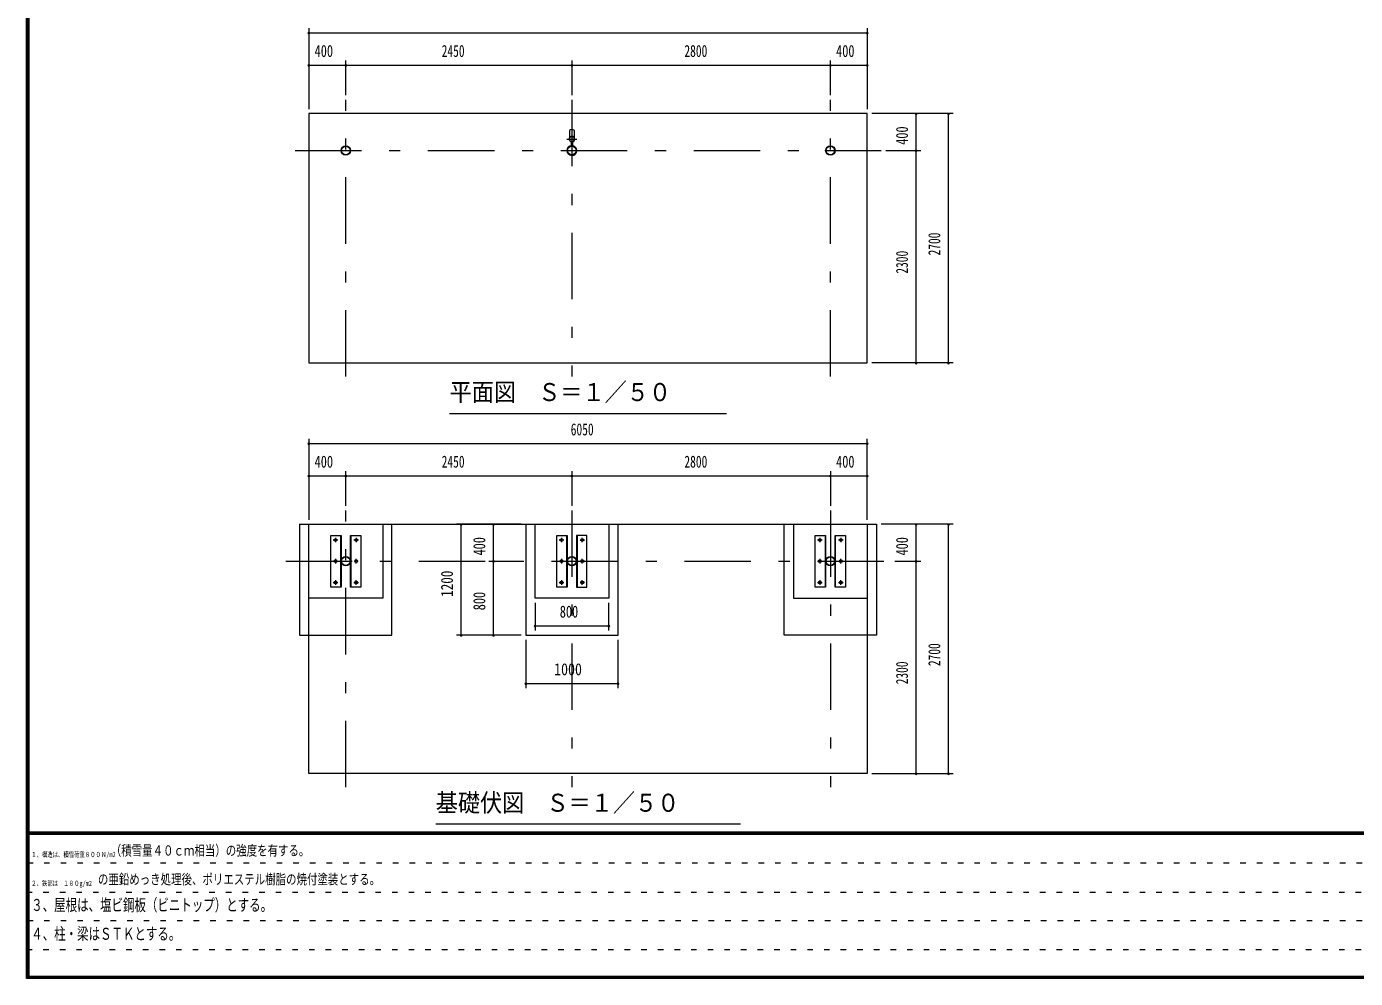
# Model space of a CAD drawing. Units: millimetres, scale not verified, with parts at other scales. Extents: x -25648 to 25658, y -10130 to 10130.
# Drawn here: x -3042 to 11355, y -10130 to 184 of the extents above; entities that cross this region are included whole.
import ezdxf
from ezdxf.enums import TextEntityAlignment as Align

# ---------------------------------------------------------------- set-up
doc = ezdxf.new("R2010")
doc.units = ezdxf.units.MM
doc.header["$LTSCALE"] = 60
doc.linetypes.add('USER1', pattern=[3, 1, -2])
doc.linetypes.add('USER3', pattern=[24, 12, -5, 2, -5])
doc.layers.add('0-1_0-F1TEXT', color=7, linetype='Continuous')
for name, color, linetype, lineweight in [('0-2_1-05BOLD', 7, 'Continuous', 18), ('0-3_1-25CENTER', 3, 'USER3', 18), ('0-5_1-55DIM', 3, 'Continuous', 18), ('0-C_F-F1PAPER', 5, 'Continuous', 18)]:
    doc.layers.add(name, color=color, linetype=linetype, lineweight=lineweight)
doc.styles.add('ＭＳ ゴシック', font='')
doc.styles.get('ＭＳ ゴシック').set_extended_font_data('MS Gothic')

msp = doc.modelspace()

# ---------------------------------------------------------------- linework, layer by layer
at = {"layer": '0-2_1-05BOLD'}
for p, q in [((2838.93, -940.98), (2838.93, -1025.56)), ((2893.93, -1025.56), (2893.93, -940.98)), ((2861.83, -1107.13), (2861.83, -1063.81)), ((2863.44, -1062.42), (2863.44, -1108.62)), ((2869.43, -1108.62), (2869.43, -1062.42)), ((2871.04, -1063.81), (2871.04, -1107.13)), ((2466.43, -6009.33), (2466.43, -5209.33)), ((361.13, -5889.33), (361.13, -5329.33)), ((471.73, -5329.33), (471.73, -5889.33)), ((2811.13, -5889.33), (2811.13, -5329.33)), ((2921.73, -5329.33), (2921.73, -5889.33)), ((5611.13, -5329.33), (5611.13, -5889.33)), ((5721.73, -5889.33), (5721.73, -5329.33))]:
    msp.add_line(p, q, dxfattribs=at)
for points in [[(16.43, -759.33), (16.43, -3459.33), (6066.43, -3459.33), (6066.43, -759.33)], [(253.63, -5889.33), (253.63, -5329.33), (365.63, -5329.33), (365.63, -5889.33)], [(467.23, -5329.33), (579.23, -5329.33), (579.23, -5889.33), (467.23, -5889.33)], [(2703.63, -5889.33), (2703.63, -5329.33), (2815.63, -5329.33), (2815.63, -5889.33)], [(2917.23, -5329.33), (2917.23, -5889.33), (3029.23, -5889.33), (3029.23, -5329.33)], [(5615.63, -5329.33), (5615.63, -5889.33), (5503.63, -5889.33), (5503.63, -5329.33)], [(5829.23, -5889.33), (5717.23, -5889.33), (5717.23, -5329.33), (5829.23, -5329.33)]]:
    msp.add_lwpolyline(points, close=True, dxfattribs=at)
for points in [[(-83.57, -5209.33), (6166.43, -5209.33), (6166.43, -6409.33), (5166.43, -6409.33), (5166.43, -5209.33)], [(-83.57, -5209.33), (-83.57, -6409.33), (916.43, -6409.33), (916.43, -5209.33)], [(6066.43, -5209.33), (6066.43, -7909.32), (16.43, -7909.32), (16.43, -5209.33)], [(816.43, -5209.33), (816.43, -6009.33), (16.43, -6009.33)], [(2366.43, -5209.33), (2366.43, -6409.33), (3366.43, -6409.33), (3366.43, -5209.33)], [(3266.43, -5209.33), (3266.43, -6009.33), (2466.43, -6009.33)], [(5266.43, -5209.33), (5266.43, -6009.33), (6066.43, -6009.33)]]:
    msp.add_lwpolyline(points, dxfattribs=at)
for centre, radius in [((2866.43, -1035.08), 27.5), ((2866.43, -1003.73), 2.25), ((416.43, -1159.33), 50.8), ((416.43, -1159.33), 46.6), ((2866.43, -1159.33), 50.8), ((2866.43, -1159.33), 46.6), ((5666.43, -1159.33), 50.8), ((5666.43, -1159.33), 46.6), ((2866.43, -1213.98), 2.25), ((303.63, -5379.33), 14.5), ((529.23, -5379.33), 14.5), ((2753.63, -5379.33), 14.5), ((2979.23, -5379.33), 14.5), ((5553.63, -5379.33), 14.5), ((5779.23, -5379.33), 14.5), ((303.63, -5609.33), 14.5), ((416.43, -5609.33), 50.8), ((416.43, -5609.33), 46.6), ((529.23, -5609.33), 14.5), ((2753.63, -5609.33), 14.5), ((2866.43, -5609.33), 50.8), ((2866.43, -5609.33), 46.6), ((2979.23, -5609.33), 14.5), ((5553.63, -5609.33), 14.5), ((5666.43, -5609.33), 50.8), ((5666.43, -5609.33), 46.6), ((5779.23, -5609.33), 14.5), ((303.63, -5839.33), 14.5), ((529.23, -5839.33), 14.5), ((2753.63, -5839.33), 14.5), ((2979.23, -5839.33), 14.5), ((5553.63, -5839.33), 14.5), ((5779.23, -5839.33), 14.5)]:
    msp.add_circle(centre, radius, dxfattribs=at)
for centre, radius, start, end in [((2866.43, -1035.08), 29.1, 95.93016, 260.90512), ((2866.43, -976.48), 44.9, 52.23546, 127.76454), ((2866.43, -1003.73), 3.85, 321.34222, 270), ((2866.43, -1035.08), 29.1, 279.09488, 90), ((2866.43, -1159.33), 52.4, 95.03447, 266.65567), ((2866.43, -1052.48), 44.9, 109.58864, 127.76454), ((2866.43, -1159.33), 52.4, 270, 84.95879), ((2866.43, -1052.48), 44.9, 52.23546, 70.41136), ((2866.43, -1213.98), 3.85, 90, 37.90752)]:
    msp.add_arc(centre, radius, start, end, dxfattribs=at)
at = {"layer": '0-3_1-25CENTER'}
for p, q in [((416.43, -3609.33), (416.43, -609.33)), ((2866.43, -609.33), (2866.43, -3609.33)), ((5666.43, -3609.33), (5666.43, -609.33)), ((2811.43, -1035.08), (2921.43, -1035.08)), ((2877.19, -1085.56), (2855.67, -1085.56)), ((-133.57, -1159.33), (6216.43, -1159.33)), ((416.43, -8059.32), (416.43, -5059.33)), ((2866.43, -5059.33), (2866.43, -8059.32)), ((5666.43, -5059.33), (5666.43, -8059.32)), ((328.63, -5379.33), (278.63, -5379.33)), ((303.63, -5354.33), (303.63, -5404.33)), ((554.23, -5379.33), (504.23, -5379.33)), ((529.23, -5354.33), (529.23, -5404.33)), ((2778.63, -5379.33), (2728.63, -5379.33)), ((2753.63, -5354.33), (2753.63, -5404.33)), ((2954.23, -5379.33), (3004.23, -5379.33)), ((2979.23, -5404.33), (2979.23, -5354.33)), ((5578.63, -5379.33), (5528.63, -5379.33)), ((5553.63, -5354.33), (5553.63, -5404.33)), ((5804.23, -5379.33), (5754.23, -5379.33)), ((5779.23, -5354.33), (5779.23, -5404.33)), ((-233.57, -5609.33), (6316.42, -5609.33)), ((303.63, -5584.33), (303.63, -5634.33)), ((529.23, -5634.33), (529.23, -5584.33)), ((2753.63, -5584.33), (2753.63, -5634.33)), ((2979.23, -5634.33), (2979.23, -5584.33)), ((5553.63, -5584.33), (5553.63, -5634.33)), ((5779.23, -5634.33), (5779.23, -5584.33)), ((278.63, -5839.33), (328.63, -5839.33)), ((303.63, -5814.33), (303.63, -5864.33)), ((504.23, -5839.33), (554.23, -5839.33)), ((529.23, -5864.33), (529.23, -5814.33)), ((2728.63, -5839.33), (2778.63, -5839.33)), ((2753.63, -5814.33), (2753.63, -5864.33)), ((3004.23, -5839.33), (2954.23, -5839.33)), ((2979.23, -5864.33), (2979.23, -5814.33)), ((5528.63, -5839.33), (5578.63, -5839.33)), ((5553.63, -5814.33), (5553.63, -5864.33)), ((5754.23, -5839.33), (5804.23, -5839.33)), ((5779.23, -5864.33), (5779.23, -5814.33))]:
    msp.add_line(p, q, dxfattribs=at)
at = {"layer": '0-5_1-55DIM'}
for p, q in [((16.43, 165.67), (16.43, -709.33)), ((6066.43, 165.67), (6066.43, -709.33)), ((26.43, 115.67), (6.43, 115.67)), ((16.43, 115.67), (6066.43, 115.67)), ((6076.43, 115.67), (6056.43, 115.67)), ((26.43, -234.33), (6.43, -234.33)), ((16.43, -234.33), (416.43, -234.33)), ((426.43, -234.33), (406.43, -234.33)), ((416.43, -559.33), (416.43, -184.33)), ((416.43, -234.33), (2866.43, -234.33)), ((2876.43, -234.33), (2856.43, -234.33)), ((2866.43, -184.33), (2866.43, -559.33)), ((2866.43, -234.33), (5666.43, -234.33)), ((5676.43, -234.33), (5656.43, -234.33)), ((5666.43, -559.33), (5666.43, -184.33)), ((5666.43, -234.33), (6066.43, -234.33)), ((6076.43, -234.33), (6056.43, -234.33)), ((6996.43, -759.33), (6116.43, -759.33)), ((6606.43, -759.33), (6586.43, -759.33)), ((6596.43, -1159.33), (6596.43, -759.33)), ((6956.43, -759.33), (6936.43, -759.33)), ((6946.43, -3459.33), (6946.43, -759.33)), ((6266.43, -1159.33), (6646.43, -1159.33)), ((6606.43, -1159.33), (6586.43, -1159.33)), ((6596.43, -3459.33), (6596.43, -1159.33)), ((6996.43, -3459.33), (6116.43, -3459.33)), ((6606.43, -3459.33), (6586.43, -3459.33)), ((6956.43, -3459.33), (6936.43, -3459.33)), ((1541.43, -4009.33), (4541.43, -4009.33)), ((16.43, -4284.33), (16.43, -5159.33)), ((6066.43, -5159.33), (6066.43, -4284.33)), ((26.43, -4334.33), (6.43, -4334.33)), ((16.43, -4334.33), (6066.43, -4334.33)), ((6076.43, -4334.33), (6056.43, -4334.33)), ((26.43, -4684.33), (6.43, -4684.33)), ((16.43, -4684.33), (416.43, -4684.33)), ((426.43, -4684.33), (406.43, -4684.33)), ((416.43, -5009.33), (416.43, -4634.33)), ((416.43, -4684.33), (2866.43, -4684.33)), ((2876.43, -4684.33), (2856.43, -4684.33)), ((2866.43, -4634.33), (2866.43, -5009.33)), ((2866.43, -4684.33), (5666.43, -4684.33)), ((5676.43, -4684.33), (5656.43, -4684.33)), ((5666.43, -4634.33), (5666.43, -5009.33)), ((5666.43, -4684.33), (6066.43, -4684.33)), ((6076.43, -4684.33), (6056.43, -4684.33)), ((2316.43, -5209.33), (1616.43, -5209.33)), ((1676.43, -5209.33), (1656.43, -5209.33)), ((1666.43, -6409.33), (1666.43, -5209.33)), ((2026.43, -5209.33), (2006.43, -5209.33)), ((2016.43, -5609.33), (2016.43, -5209.33)), ((6996.43, -5209.33), (6216.43, -5209.33)), ((6606.43, -5209.33), (6586.43, -5209.33)), ((6596.43, -5609.33), (6596.43, -5209.33)), ((6956.43, -5209.33), (6936.43, -5209.33)), ((6946.43, -7909.32), (6946.43, -5209.33)), ((1966.43, -5609.33), (2316.43, -5609.33)), ((2026.43, -5609.33), (2006.43, -5609.33)), ((2016.43, -6409.33), (2016.43, -5609.33)), ((6366.43, -5609.33), (6646.43, -5609.33)), ((6606.43, -5609.33), (6586.43, -5609.33)), ((6596.43, -7909.32), (6596.43, -5609.33)), ((2466.43, -6059.33), (2466.43, -6359.33)), ((3266.43, -6359.33), (3266.43, -6059.33)), ((2476.43, -6309.33), (2456.43, -6309.33)), ((2466.43, -6309.33), (3266.43, -6309.33)), ((3276.43, -6309.33), (3256.43, -6309.33)), ((2316.43, -6409.33), (1616.43, -6409.33)), ((1676.43, -6409.33), (1656.43, -6409.33)), ((2026.43, -6409.33), (2006.43, -6409.33)), ((2366.43, -6459.33), (2366.43, -6984.33)), ((3366.43, -6984.33), (3366.43, -6459.33)), ((2376.43, -6934.33), (2356.43, -6934.33)), ((2366.43, -6934.33), (3366.43, -6934.33)), ((3376.43, -6934.33), (3356.43, -6934.33)), ((6116.43, -7909.32), (6996.43, -7909.32)), ((6606.43, -7909.32), (6586.43, -7909.32)), ((6956.43, -7909.32), (6936.43, -7909.32)), ((4691.43, -8459.32), (1391.43, -8459.32))]:
    msp.add_line(p, q, dxfattribs=at)
for centre in [(16.43, 115.67), (6066.43, 115.67), (16.43, -234.33), (416.43, -234.33), (2866.43, -234.33), (5666.43, -234.33), (6066.43, -234.33), (6596.43, -759.33), (6946.43, -759.33), (6596.43, -1159.33), (6596.43, -3459.33), (6946.43, -3459.33), (16.43, -4334.33), (6066.43, -4334.33), (16.43, -4684.33), (416.43, -4684.33), (2866.43, -4684.33), (5666.43, -4684.33), (6066.43, -4684.33), (1666.43, -5209.33), (2016.43, -5209.33), (6596.43, -5209.33), (6946.43, -5209.33), (2016.43, -5609.33), (6596.43, -5609.33), (2466.43, -6309.33), (3266.43, -6309.33), (1666.43, -6409.33), (2016.43, -6409.33), (2366.43, -6934.33), (3366.43, -6934.33), (6596.43, -7909.32), (6946.43, -7909.32)]:
    msp.add_arc(centre, 10, 180, 0, dxfattribs=at)
at = {"layer": '0-C_F-F1PAPER'}
for p, q in [((25632.78, -8545), (-3017.22, -8545)), ((-3017.22, -8547.5), (25632.78, -8547.5)), ((25632.78, -8550), (-3017.22, -8550)), ((-3017.22, -8552.5), (25632.78, -8552.5)), ((25632.78, -8555), (-3017.22, -8555)), ((-3017.22, -8557.5), (25632.78, -8557.5)), ((25632.78, -8560), (-3017.22, -8560)), ((-3017.22, -8562.5), (25632.78, -8562.5)), ((25632.78, -8565), (-3017.22, -8565)), ((-3017.22, -8567.5), (25632.78, -8567.5)), ((25632.78, -8570), (-3017.22, -8570))]:
    msp.add_line(p, q, dxfattribs=at)
at = {"layer": '0-C_F-F1PAPER', "color": 6, "linetype": 'USER1'}
for p, q in [((15207.79, -8882), (-3042.22, -8882)), ((-3042.22, -9194), (15207.79, -9194)), ((15207.79, -9506), (-3042.22, -9506)), ((-3042.22, -9818), (12699.79, -9818))]:
    msp.add_line(p, q, dxfattribs=at)
at = {"layer": '0-C_F-F1PAPER'}
for points in [[(25657.78, -10130), (-3042.22, -10130), (-3042.22, 9970), (25657.78, 9970)], [(25655.28, -10127.5), (-3039.72, -10127.5), (-3039.72, 9967.5), (25655.28, 9967.5)], [(25652.78, -10125), (25652.78, 9965), (-3037.22, 9965), (-3037.22, -10125)], [(25650.28, -10122.5), (-3034.72, -10122.5), (-3034.72, 9962.5), (25650.28, 9962.5)], [(25647.78, -10120), (25647.78, 9960), (-3032.22, 9960), (-3032.22, -10120)], [(25645.28, -10117.5), (-3029.72, -10117.5), (-3029.72, 9957.5), (25645.28, 9957.5)], [(25642.78, -10115), (25642.78, 9955), (-3027.22, 9955), (-3027.22, -10115)], [(25640.28, -10112.5), (-3024.72, -10112.5), (-3024.72, 9952.5), (25640.28, 9952.5)], [(25637.78, -10110), (-3022.22, -10110), (-3022.22, 9950), (25637.78, 9950)], [(25635.28, -10107.5), (-3019.72, -10107.5), (-3019.72, 9947.5), (25635.28, 9947.5)], [(25632.78, -10105), (25632.78, 9945), (-3017.22, 9945), (-3017.22, -10105)]]:
    msp.add_lwpolyline(points, close=True, dxfattribs=at)

# ---------------------------------------------------------------- texts
at = {"layer": '0-1_0-F1TEXT', "style": 'ＭＳ ゴシック'}
for s, height, width, p in [('１、構造は、積雪荷重８００Ｎ/m2', 55.35, 0.75, (-2992.22, -8832)), ('（積雪量４０ｃｍ相当）の強度を有する。', 110.7, 0.75, (-2129.73, -8832)), ('２、鉄部は\u3000１８０g/m2', 55.35, 0.75, (-2992.22, -9144)), ('\u3000の亜鉛めっき処理後、ポリエステル樹脂の焼付塗装とする。', 110.7, 0.75, (-2382.62, -9144)), ('３、屋根は、塩ビ鋼板（ビニトップ）とする。', 130.2, 0.7, (-2992.22, -9438.24)), ('４、柱・梁はＳＴＫとする。', 130.2, 0.7, (-2992.22, -9750.24))]:
    msp.add_text(s, height=height, dxfattribs=dict(at, width=width)).set_placement(p, align=Align.BOTTOM_LEFT)
at = {"layer": '0-5_1-55DIM', "color": 7, "style": 'ＭＳ ゴシック'}
for s, height, width, p in [('400', 130.2, 0.75, (78.81, -184.33)), ('2450', 130.2, 0.7, (1455.42, -184.33)), ('2800', 130.2, 0.7, (4085.16, -184.33)), ('400', 130.2, 0.75, (5728.8, -184.33)), ('平面図\u3000Ｓ＝１／５０', 195.4, 0.9, (1541.43, -3932.68)), ('6050', 130.2, 0.7, (2853.65, -4284.33)), ('400', 130.2, 0.75, (78.81, -4634.33)), ('2450', 130.2, 0.7, (1455.42, -4634.33)), ('2800', 130.2, 0.7, (4085.16, -4634.33)), ('400', 130.2, 0.75, (5728.8, -4634.33)), ('800', 130.2, 0.75, (2735.02, -6259.33)), ('1000', 130.2, 0.85, (2673.63, -6884.33)), ('基礎伏図\u3000Ｓ＝１／５０', 195.4, 0.9, (1391.43, -8382.67))]:
    msp.add_text(s, height=height, dxfattribs=dict(at, width=width)).set_placement(p, align=Align.BOTTOM_LEFT)
for s, width, p in [('400', 0.75, (6546.43, -1096.95)), ('2700', 0.7, (6896.43, -2295.93)), ('2300', 0.7, (6546.43, -2493.26)), ('400', 0.75, (1966.43, -5546.95)), ('400', 0.75, (6546.43, -5546.95)), ('1200', 0.8, (1616.43, -5994.71)), ('800', 0.75, (1966.43, -6140.73)), ('2700', 0.7, (6896.43, -6745.93)), ('2300', 0.7, (6546.43, -6943.26))]:
    msp.add_text(s, height=130.2, rotation=90, dxfattribs=dict(at, width=width)).set_placement(p, align=Align.BOTTOM_LEFT)

doc.saveas('drawing.dxf')
